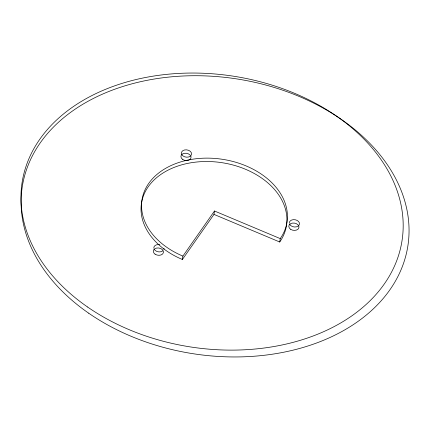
<?xml version="1.0" encoding="UTF-8"?>
<svg xmlns="http://www.w3.org/2000/svg" width="430" height="430" viewBox="0 0 430 430"><rect width="100%" height="100%" fill="white"/><g stroke="black" fill="none" stroke-linecap="round" stroke-linejoin="round"><path stroke-width="0.64" d="M279.726 241.999A73.347 52.315 8.6 0 0 245.557 169.291A73.347 52.315 8.6 0 0 148.221 186.787A73.347 52.315 8.6 0 0 182.39 259.489L182.9 256.103L214.484 211.001L280.236 238.607L279.726 241.999L213.973 214.393L214.484 211.001M182.39 259.489L213.973 214.393M182.9 256.103A73.347 52.315 8.6 0 1 148.732 183.395A73.347 52.315 8.6 0 1 246.067 165.905A73.347 52.315 8.6 0 1 280.236 238.607M289.331 223.234A5.117 3.65 8.6 0 1 295.351 219.789A5.117 3.65 8.6 0 1 298.995 225.255M298.269 226.008A5.117 3.65 8.6 0 1 289.605 224.191M190.356 156.181A5.117 3.65 8.6 0 1 181.852 154.682A5.117 3.65 8.6 0 1 186.55 149.839A5.117 3.65 8.6 0 1 191.081 155.434M162.766 250.916A5.117 3.65 8.6 0 1 154.101 249.104M153.827 248.142A5.117 3.65 8.6 0 1 159.847 244.702M163.98 248.336A5.117 3.65 8.6 0 1 163.911 249.287M88.682 313.185A195.064 139.126 8.6 0 0 405.71 256.21A195.064 139.126 8.6 0 0 150.817 79.62A195.064 139.126 8.6 0 0 88.682 313.185M87.553 306.998A192.178 137.068 8.6 0 0 399.889 250.862A192.178 137.068 8.6 0 0 148.764 76.884A192.178 137.068 8.6 0 0 87.553 306.998M290.578 229.26A5.117 3.65 8.6 0 0 298.898 227.766A5.117 3.65 8.6 0 0 292.212 223.132A5.117 3.65 8.6 0 0 290.578 229.26M182.664 159.439A5.117 3.65 8.6 0 0 190.984 157.944A5.117 3.65 8.6 0 0 184.293 153.311A5.117 3.65 8.6 0 0 182.664 159.439M155.074 254.168A5.117 3.65 8.6 0 0 163.395 252.673A5.117 3.65 8.6 0 0 156.708 248.04A5.117 3.65 8.6 0 0 155.074 254.168"/></g></svg>
